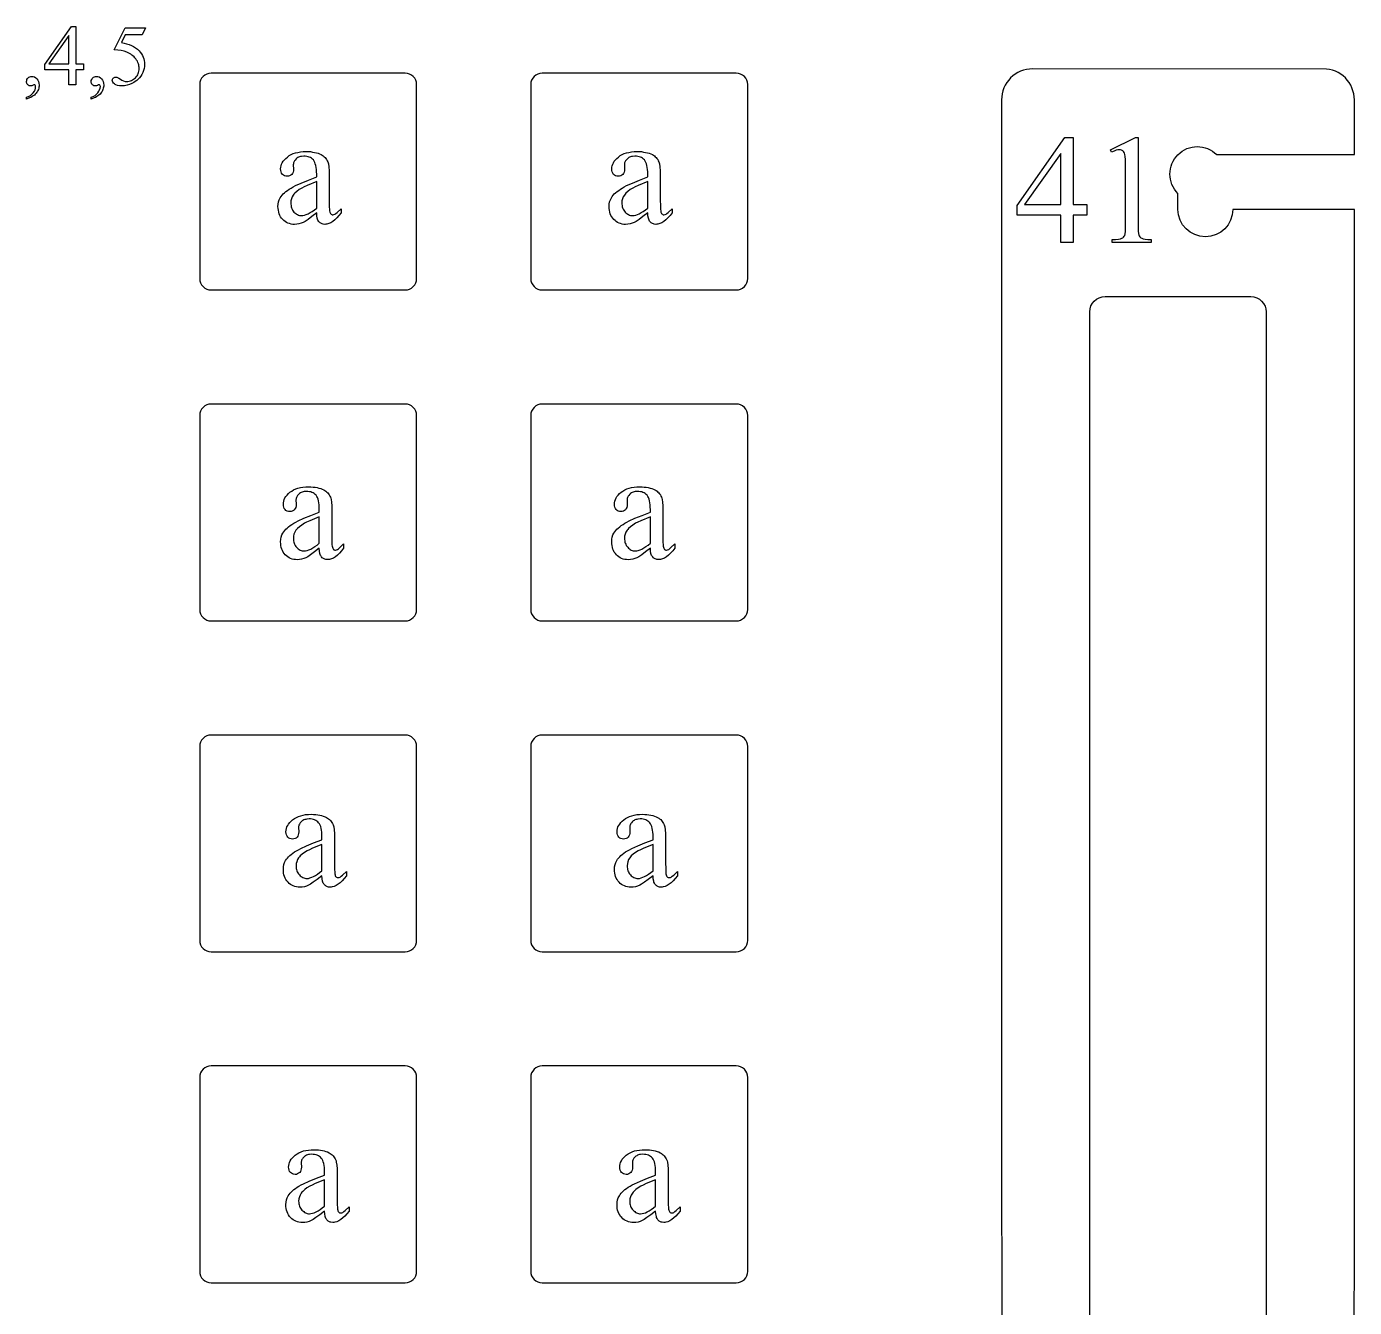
# Model space of a CAD drawing. Extents: x 9 to 960, y -397 to 558.
# Drawn here: x 804.4 to 920.7, y 250.3 to 362.5 of the extents above; entities that cross this region are included whole.
import ezdxf

# ---------------------------------------------------------------- set-up
doc = ezdxf.new("R2010")
doc.units = 0
doc.header["$MEASUREMENT"] = 0
for name, color, linetype in [('EXT', 1, 'CONTINUOUS'), ('INT', 5, 'CONTINUOUS'), ('TEXT', 18, 'CONTINUOUS')]:
    doc.layers.add(name, color=color, linetype=linetype)

msp = doc.modelspace()

# ---------------------------------------------------------------- linework, layer by layer
at = {"layer": 'EXT'}
for points in [[(819.53, 340.46, 0.414214), (820.53, 339.46), (837.53, 339.46, 0.414214), (838.53, 340.46), (838.53, 357.46, 0.414214), (837.53, 358.46), (820.53, 358.46, 0.414214), (819.53, 357.46)], [(848.53, 340.46, 0.414214), (849.53, 339.46), (866.53, 339.46, 0.414214), (867.53, 340.46), (867.53, 357.46, 0.414214), (866.53, 358.46), (849.53, 358.46, 0.414214), (848.53, 357.46)], [(819.53, 311.46, 0.414214), (820.53, 310.46), (837.53, 310.46, 0.414214), (838.53, 311.46), (838.53, 328.46, 0.414214), (837.53, 329.46), (820.53, 329.46, 0.414214), (819.53, 328.46)], [(848.53, 311.46, 0.414214), (849.53, 310.46), (866.53, 310.46, 0.414214), (867.53, 311.46), (867.53, 328.46, 0.414214), (866.53, 329.46), (849.53, 329.46, 0.414214), (848.53, 328.46)], [(819.53, 282.46, 0.414214), (820.53, 281.46), (837.53, 281.46, 0.414214), (838.53, 282.46), (838.53, 299.46, 0.414214), (837.53, 300.46), (820.53, 300.46, 0.414214), (819.53, 299.46)], [(848.53, 282.46, 0.414214), (849.53, 281.46), (866.53, 281.46, 0.414214), (867.53, 282.46), (867.53, 299.46, 0.414214), (866.53, 300.46), (849.53, 300.46, 0.414214), (848.53, 299.46)], [(819.53, 253.46, 0.414214), (820.53, 252.46), (837.53, 252.46, 0.414214), (838.53, 253.46), (838.53, 270.46, 0.414214), (837.53, 271.46), (820.53, 271.46, 0.414214), (819.53, 270.46)], [(848.53, 253.46, 0.414214), (849.53, 252.46), (866.53, 252.46, 0.414214), (867.53, 253.46), (867.53, 270.46, 0.414214), (866.53, 271.46), (849.53, 271.46, 0.414214), (848.53, 270.46)]]:
    msp.add_lwpolyline(points, format="xyb", close=True, dxfattribs=at)
msp.add_lwpolyline([(920.65, 156.98), (920.68, 346.52), (910.02, 346.52, -1), (905.22, 346.52), (905.22, 347.92, -1), (908.61, 351.32), (920.68, 351.32), (920.68, 356.12), (920.66, 356.39), (920.62, 356.66), (920.55, 356.92), (920.46, 357.17), (920.35, 357.41), (920.21, 357.64), (920.05, 357.85), (919.88, 358.04), (919.68, 358.22), (919.47, 358.37), (919.25, 358.51), (919.01, 358.62), (918.76, 358.72), (918.5, 358.78), (918.23, 358.82), (892.49, 358.84), (892.21, 358.82), (891.94, 358.78), (891.68, 358.72), (891.43, 358.62), (891.19, 358.51), (890.97, 358.37), (890.76, 358.22), (890.56, 358.04), (890.39, 357.85), (890.23, 357.64), (890.09, 357.41), (889.98, 357.17), (889.89, 356.92), (889.82, 356.66), (889.78, 356.39), (889.76, 356.12), (889.79, 156.98)], format="xyb", dxfattribs=at)
at = {"layer": 'INT'}
msp.add_lwpolyline([(897.49, 175.47), (897.49, 337.53), (897.52, 337.8), (897.59, 338.06), (897.72, 338.29), (897.89, 338.49), (898.09, 338.66), (898.32, 338.78), (898.58, 338.86), (898.85, 338.89), (911.59, 338.89), (911.86, 338.86), (912.12, 338.78), (912.35, 338.65), (912.55, 338.49), (912.72, 338.28), (912.85, 338.05), (912.92, 337.8), (912.95, 337.53), (912.95, 175.47)], dxfattribs=at)
at = {"layer": 'TEXT'}
for points in [[(809.36, 359.28), (809.36, 358.76), (808.69, 358.76), (808.69, 357.44), (808.08, 357.44), (808.08, 358.76), (805.97, 358.76), (805.97, 359.23), (808.29, 362.54), (808.69, 362.54), (808.69, 359.28)], [(808.08, 359.28), (808.08, 361.77), (806.33, 359.28)], [(814.79, 362.44), (814.5, 361.81), (813, 361.81), (812.67, 361.14), (812.91, 361.1), (813.13, 361.04), (813.35, 360.97), (813.55, 360.89), (813.73, 360.79), (813.91, 360.68), (814.07, 360.56), (814.22, 360.42), (814.33, 360.29), (814.43, 360.15), (814.52, 360.02), (814.59, 359.87), (814.64, 359.72), (814.68, 359.56), (814.7, 359.4), (814.71, 359.24), (814.7, 359.04), (814.67, 358.86), (814.62, 358.68), (814.55, 358.51), (814.46, 358.34), (814.37, 358.2), (814.26, 358.06), (814.15, 357.93), (814.02, 357.82), (813.89, 357.72), (813.75, 357.63), (813.6, 357.55), (813.39, 357.47), (813.17, 357.4), (812.96, 357.36), (812.73, 357.35), (812.52, 357.36), (812.34, 357.39), (812.2, 357.44), (812.13, 357.47), (812.08, 357.51), (811.99, 357.58), (811.93, 357.67), (811.89, 357.75), (811.87, 357.84), (811.88, 357.89), (811.9, 357.94), (811.92, 357.98), (811.96, 358.03), (812, 358.06), (812.05, 358.08), (812.11, 358.1), (812.17, 358.1), (812.26, 358.1), (812.34, 358.07), (812.44, 358.02), (812.59, 357.92), (812.72, 357.84), (812.86, 357.78), (813, 357.74), (813.15, 357.73), (813.25, 357.74), (813.36, 357.75), (813.46, 357.78), (813.55, 357.81), (813.64, 357.86), (813.73, 357.92), (813.82, 357.98), (813.9, 358.06), (813.98, 358.14), (814.05, 358.23), (814.1, 358.32), (814.15, 358.42), (814.18, 358.52), (814.21, 358.63), (814.23, 358.74), (814.23, 358.85), (814.23, 358.97), (814.21, 359.08), (814.19, 359.18), (814.16, 359.29), (814.12, 359.4), (814.07, 359.5), (814.01, 359.6), (813.94, 359.7), (813.86, 359.79), (813.78, 359.88), (813.69, 359.97), (813.59, 360.05), (813.49, 360.12), (813.38, 360.19), (813.26, 360.25), (813.14, 360.31), (812.92, 360.38), (812.66, 360.44), (812.37, 360.48), (812.04, 360.5), (813, 362.44)], [(804.37, 356.18), (804.37, 356.35), (804.55, 356.42), (804.7, 356.51), (804.84, 356.61), (804.95, 356.73), (805.05, 356.87), (805.11, 357.01), (805.15, 357.15), (805.16, 357.29), (805.16, 357.36), (805.13, 357.41), (805.1, 357.44), (805.08, 357.44), (805.01, 357.43), (804.9, 357.37), (804.83, 357.35), (804.76, 357.34), (804.68, 357.34), (804.6, 357.36), (804.53, 357.4), (804.47, 357.44), (804.43, 357.5), (804.39, 357.57), (804.37, 357.65), (804.37, 357.74), (804.38, 357.83), (804.4, 357.91), (804.44, 357.98), (804.51, 358.05), (804.58, 358.11), (804.66, 358.15), (804.75, 358.17), (804.84, 358.18), (804.96, 358.16), (805.07, 358.13), (805.18, 358.06), (805.28, 357.97), (805.36, 357.85), (805.42, 357.72), (805.45, 357.57), (805.47, 357.4), (805.46, 357.31), (805.45, 357.22), (805.43, 357.13), (805.4, 357.04), (805.36, 356.95), (805.32, 356.86), (805.26, 356.78), (805.2, 356.7), (805.13, 356.62), (805.05, 356.54), (804.96, 356.47), (804.86, 356.41), (804.75, 356.34), (804.63, 356.29)], [(810.03, 356.18), (810.03, 356.35), (810.21, 356.42), (810.37, 356.51), (810.5, 356.61), (810.62, 356.73), (810.71, 356.87), (810.77, 357.01), (810.81, 357.15), (810.83, 357.29), (810.82, 357.36), (810.79, 357.41), (810.77, 357.44), (810.74, 357.44), (810.68, 357.43), (810.57, 357.37), (810.5, 357.35), (810.43, 357.34), (810.34, 357.34), (810.26, 357.36), (810.2, 357.4), (810.14, 357.44), (810.09, 357.5), (810.06, 357.57), (810.04, 357.65), (810.03, 357.74), (810.04, 357.83), (810.07, 357.91), (810.11, 357.98), (810.17, 358.05), (810.24, 358.11), (810.32, 358.15), (810.41, 358.17), (810.51, 358.18), (810.62, 358.16), (810.74, 358.13), (810.84, 358.06), (810.94, 357.97), (811.02, 357.85), (811.08, 357.72), (811.12, 357.57), (811.13, 357.4), (811.13, 357.31), (811.11, 357.22), (811.09, 357.13), (811.06, 357.04), (811.03, 356.95), (810.98, 356.86), (810.93, 356.78), (810.87, 356.7), (810.8, 356.62), (810.71, 356.54), (810.62, 356.47), (810.53, 356.41), (810.42, 356.34), (810.3, 356.29)], [(897.25, 346.95), (897.25, 346.01), (896.04, 346.01), (896.04, 343.63), (894.95, 343.63), (894.95, 346.01), (891.14, 346.01), (891.14, 346.86), (895.31, 352.82), (896.04, 352.82), (896.04, 346.95)], [(899.32, 351.75), (901.51, 352.82), (901.72, 352.82), (901.72, 345.22), (901.73, 344.87), (901.74, 344.6), (901.76, 344.4), (901.79, 344.27), (901.83, 344.19), (901.88, 344.11), (901.96, 344.04), (902.05, 343.99), (902.18, 343.95), (902.35, 343.91), (902.58, 343.89), (902.86, 343.88), (902.86, 343.63), (899.47, 343.63), (899.47, 343.88), (899.76, 343.89), (900, 343.91), (900.18, 343.94), (900.3, 343.99), (900.38, 344.04), (900.46, 344.1), (900.51, 344.17), (900.56, 344.24), (900.59, 344.37), (900.61, 344.57), (900.62, 344.85), (900.63, 345.22), (900.63, 350.08), (900.63, 350.52), (900.61, 350.88), (900.59, 351.15), (900.56, 351.34), (900.54, 351.44), (900.5, 351.52), (900.45, 351.59), (900.39, 351.65), (900.33, 351.69), (900.26, 351.72), (900.18, 351.74), (900.1, 351.75), (899.96, 351.74), (899.8, 351.7), (899.62, 351.63), (899.41, 351.54)], [(829.78, 346.21), (829.35, 345.89), (829.02, 345.64), (828.77, 345.47), (828.6, 345.37), (828.42, 345.3), (828.23, 345.25), (828.04, 345.22), (827.84, 345.21), (827.69, 345.21), (827.54, 345.23), (827.4, 345.27), (827.26, 345.32), (827.14, 345.38), (827.02, 345.45), (826.91, 345.54), (826.8, 345.64), (826.71, 345.75), (826.62, 345.87), (826.55, 346), (826.49, 346.14), (826.45, 346.28), (826.42, 346.44), (826.4, 346.6), (826.39, 346.77), (826.41, 346.99), (826.44, 347.19), (826.5, 347.37), (826.59, 347.54), (826.67, 347.66), (826.75, 347.77), (826.85, 347.87), (826.96, 347.98), (827.09, 348.09), (827.23, 348.19), (827.38, 348.29), (827.54, 348.39), (827.72, 348.5), (827.93, 348.6), (828.43, 348.83), (829.05, 349.09), (829.78, 349.36), (829.78, 349.6), (829.77, 349.82), (829.76, 350.02), (829.74, 350.2), (829.71, 350.37), (829.66, 350.51), (829.62, 350.64), (829.56, 350.76), (829.49, 350.85), (829.41, 350.93), (829.33, 351), (829.24, 351.06), (829.13, 351.1), (829.03, 351.14), (828.91, 351.17), (828.78, 351.18), (828.65, 351.19), (828.45, 351.17), (828.36, 351.16), (828.27, 351.13), (828.19, 351.1), (828.12, 351.06), (828.05, 351.01), (827.99, 350.96), (827.88, 350.84), (827.83, 350.78), (827.8, 350.72), (827.77, 350.65), (827.75, 350.59), (827.74, 350.52), (827.73, 350.44), (827.75, 350.06), (827.74, 349.91), (827.71, 349.79), (827.66, 349.68), (827.59, 349.59), (827.51, 349.52), (827.41, 349.46), (827.3, 349.43), (827.18, 349.42), (827.07, 349.43), (826.96, 349.46), (826.86, 349.52), (826.78, 349.59), (826.71, 349.69), (826.66, 349.8), (826.63, 349.92), (826.62, 350.07), (826.63, 350.21), (826.66, 350.35), (826.71, 350.48), (826.77, 350.61), (826.85, 350.74), (826.95, 350.87), (827.07, 350.99), (827.21, 351.11), (827.36, 351.23), (827.53, 351.32), (827.71, 351.41), (827.91, 351.47), (828.12, 351.52), (828.35, 351.56), (828.59, 351.58), (828.85, 351.59), (829.05, 351.59), (829.24, 351.58), (829.41, 351.55), (829.59, 351.52), (829.75, 351.49), (829.9, 351.44), (830.04, 351.38), (830.18, 351.32), (830.27, 351.26), (830.36, 351.2), (830.44, 351.13), (830.52, 351.06), (830.58, 350.97), (830.65, 350.88), (830.7, 350.78), (830.75, 350.68), (830.78, 350.6), (830.81, 350.5), (830.84, 350.24), (830.87, 349.91), (830.87, 349.51), (830.87, 347.44), (830.88, 346.74), (830.89, 346.52), (830.91, 346.38), (830.93, 346.29), (830.95, 346.22), (830.98, 346.16), (831.02, 346.12), (831.06, 346.09), (831.1, 346.07), (831.14, 346.05), (831.19, 346.05), (831.29, 346.06), (831.38, 346.1), (831.46, 346.16), (831.58, 346.26), (831.91, 346.58), (831.91, 346.21), (831.73, 345.98), (831.55, 345.77), (831.37, 345.6), (831.19, 345.46), (831.01, 345.35), (830.84, 345.28), (830.66, 345.23), (830.58, 345.22), (830.49, 345.21), (830.34, 345.23), (830.27, 345.25), (830.2, 345.27), (830.14, 345.3), (830.08, 345.34), (830.03, 345.39), (829.98, 345.44), (829.93, 345.5), (829.89, 345.57), (829.86, 345.65), (829.83, 345.74), (829.79, 345.96)], [(858.78, 346.21), (858.35, 345.89), (858.02, 345.64), (857.77, 345.47), (857.6, 345.37), (857.42, 345.3), (857.23, 345.25), (857.04, 345.22), (856.84, 345.21), (856.69, 345.21), (856.54, 345.23), (856.4, 345.27), (856.26, 345.32), (856.14, 345.38), (856.02, 345.45), (855.91, 345.54), (855.8, 345.64), (855.71, 345.75), (855.62, 345.87), (855.55, 346), (855.49, 346.14), (855.45, 346.28), (855.42, 346.44), (855.4, 346.6), (855.39, 346.77), (855.41, 346.99), (855.44, 347.19), (855.5, 347.37), (855.59, 347.54), (855.67, 347.66), (855.75, 347.77), (855.85, 347.87), (855.96, 347.98), (856.09, 348.09), (856.23, 348.19), (856.38, 348.29), (856.54, 348.39), (856.72, 348.5), (856.93, 348.6), (857.43, 348.83), (858.05, 349.09), (858.78, 349.36), (858.78, 349.6), (858.77, 349.82), (858.76, 350.02), (858.74, 350.2), (858.71, 350.37), (858.66, 350.51), (858.62, 350.64), (858.56, 350.76), (858.49, 350.85), (858.41, 350.93), (858.33, 351), (858.24, 351.06), (858.13, 351.1), (858.03, 351.14), (857.91, 351.17), (857.78, 351.18), (857.65, 351.19), (857.45, 351.17), (857.36, 351.16), (857.27, 351.13), (857.19, 351.1), (857.12, 351.06), (857.05, 351.01), (856.99, 350.96), (856.88, 350.84), (856.83, 350.78), (856.8, 350.72), (856.77, 350.65), (856.75, 350.59), (856.74, 350.52), (856.73, 350.44), (856.75, 350.06), (856.74, 349.91), (856.71, 349.79), (856.66, 349.68), (856.59, 349.59), (856.51, 349.52), (856.41, 349.46), (856.3, 349.43), (856.18, 349.42), (856.07, 349.43), (855.96, 349.46), (855.86, 349.52), (855.78, 349.59), (855.71, 349.69), (855.66, 349.8), (855.63, 349.92), (855.62, 350.07), (855.63, 350.21), (855.66, 350.35), (855.71, 350.48), (855.77, 350.61), (855.85, 350.74), (855.95, 350.87), (856.07, 350.99), (856.21, 351.11), (856.36, 351.23), (856.53, 351.32), (856.71, 351.41), (856.91, 351.47), (857.12, 351.52), (857.35, 351.56), (857.59, 351.58), (857.85, 351.59), (858.05, 351.59), (858.24, 351.58), (858.41, 351.55), (858.59, 351.52), (858.75, 351.49), (858.9, 351.44), (859.04, 351.38), (859.18, 351.32), (859.27, 351.26), (859.36, 351.2), (859.44, 351.13), (859.52, 351.06), (859.58, 350.97), (859.65, 350.88), (859.7, 350.78), (859.75, 350.68), (859.78, 350.6), (859.81, 350.5), (859.84, 350.24), (859.87, 349.91), (859.87, 349.51), (859.87, 347.44), (859.88, 346.74), (859.89, 346.52), (859.91, 346.38), (859.93, 346.29), (859.95, 346.22), (859.98, 346.16), (860.02, 346.12), (860.06, 346.09), (860.1, 346.07), (860.14, 346.05), (860.19, 346.05), (860.29, 346.06), (860.38, 346.1), (860.46, 346.16), (860.58, 346.26), (860.91, 346.58), (860.91, 346.21), (860.73, 345.98), (860.55, 345.77), (860.37, 345.6), (860.19, 345.46), (860.01, 345.35), (859.84, 345.28), (859.66, 345.23), (859.58, 345.22), (859.49, 345.21), (859.34, 345.23), (859.27, 345.25), (859.2, 345.27), (859.14, 345.3), (859.08, 345.34), (859.03, 345.39), (858.98, 345.44), (858.93, 345.5), (858.89, 345.57), (858.86, 345.65), (858.83, 345.74), (858.79, 345.96)], [(894.95, 346.95), (894.95, 351.42), (891.79, 346.95)], [(829.78, 346.64), (829.78, 348.96), (828.95, 348.62), (828.67, 348.49), (828.48, 348.39), (828.24, 348.25), (828.03, 348.09), (827.86, 347.94), (827.79, 347.86), (827.73, 347.78), (827.63, 347.62), (827.56, 347.45), (827.52, 347.27), (827.51, 347.09), (827.51, 346.97), (827.53, 346.86), (827.55, 346.75), (827.58, 346.65), (827.62, 346.55), (827.67, 346.46), (827.73, 346.37), (827.79, 346.29), (827.87, 346.22), (827.94, 346.15), (828.02, 346.1), (828.1, 346.06), (828.18, 346.02), (828.27, 346), (828.36, 345.98), (828.45, 345.98), (828.58, 345.99), (828.72, 346.02), (828.87, 346.07), (829.03, 346.14), (829.21, 346.24), (829.39, 346.35), (829.58, 346.49)], [(858.78, 346.64), (858.78, 348.96), (857.95, 348.62), (857.67, 348.49), (857.48, 348.39), (857.24, 348.25), (857.03, 348.09), (856.86, 347.94), (856.79, 347.86), (856.73, 347.78), (856.63, 347.62), (856.56, 347.45), (856.52, 347.27), (856.51, 347.09), (856.51, 346.97), (856.53, 346.86), (856.55, 346.75), (856.58, 346.65), (856.62, 346.55), (856.67, 346.46), (856.73, 346.37), (856.79, 346.29), (856.87, 346.22), (856.94, 346.15), (857.02, 346.1), (857.1, 346.06), (857.18, 346.02), (857.27, 346), (857.36, 345.98), (857.45, 345.98), (857.58, 345.99), (857.72, 346.02), (857.87, 346.07), (858.03, 346.14), (858.21, 346.24), (858.39, 346.35), (858.58, 346.49)], [(830.01, 316.83), (829.58, 316.5), (829.25, 316.26), (829, 316.08), (828.83, 315.99), (828.65, 315.92), (828.46, 315.87), (828.27, 315.83), (828.07, 315.82), (827.92, 315.83), (827.77, 315.85), (827.63, 315.88), (827.49, 315.93), (827.37, 315.99), (827.25, 316.07), (827.14, 316.15), (827.03, 316.26), (826.94, 316.37), (826.85, 316.49), (826.78, 316.62), (826.72, 316.75), (826.68, 316.9), (826.65, 317.06), (826.63, 317.22), (826.62, 317.39), (826.64, 317.61), (826.67, 317.81), (826.73, 317.99), (826.82, 318.16), (826.9, 318.27), (826.98, 318.38), (827.08, 318.49), (827.19, 318.6), (827.32, 318.7), (827.46, 318.81), (827.61, 318.91), (827.77, 319.01), (827.95, 319.11), (828.16, 319.22), (828.66, 319.45), (829.28, 319.7), (830.01, 319.98), (830.01, 320.22), (830, 320.44), (829.99, 320.64), (829.97, 320.82), (829.94, 320.98), (829.9, 321.13), (829.85, 321.26), (829.79, 321.37), (829.72, 321.47), (829.64, 321.54), (829.56, 321.61), (829.47, 321.67), (829.36, 321.72), (829.26, 321.76), (829.14, 321.78), (829.01, 321.8), (828.88, 321.8), (828.68, 321.79), (828.59, 321.77), (828.5, 321.75), (828.42, 321.72), (828.35, 321.68), (828.28, 321.63), (828.22, 321.58), (828.11, 321.46), (828.06, 321.4), (828.03, 321.34), (828, 321.27), (827.98, 321.2), (827.97, 321.13), (827.96, 321.06), (827.98, 320.68), (827.97, 320.53), (827.94, 320.41), (827.89, 320.3), (827.82, 320.2), (827.74, 320.13), (827.64, 320.08), (827.53, 320.05), (827.41, 320.04), (827.3, 320.05), (827.19, 320.08), (827.09, 320.14), (827.01, 320.21), (826.94, 320.31), (826.89, 320.42), (826.86, 320.54), (826.86, 320.68), (826.86, 320.82), (826.89, 320.96), (826.94, 321.1), (827, 321.23), (827.08, 321.36), (827.18, 321.49), (827.3, 321.61), (827.44, 321.73), (827.59, 321.84), (827.76, 321.94), (827.94, 322.02), (828.14, 322.09), (828.35, 322.14), (828.58, 322.18), (828.82, 322.2), (829.08, 322.21), (829.28, 322.2), (829.47, 322.19), (829.64, 322.17), (829.82, 322.14), (829.98, 322.1), (830.13, 322.06), (830.27, 322), (830.41, 321.94), (830.5, 321.88), (830.59, 321.82), (830.67, 321.75), (830.75, 321.67), (830.82, 321.59), (830.88, 321.5), (830.93, 321.4), (830.98, 321.29), (831.01, 321.21), (831.04, 321.11), (831.07, 320.86), (831.1, 320.53), (831.1, 320.12), (831.1, 318.06), (831.11, 317.36), (831.12, 317.14), (831.14, 317), (831.16, 316.91), (831.18, 316.83), (831.21, 316.77), (831.25, 316.73), (831.29, 316.7), (831.33, 316.68), (831.37, 316.67), (831.42, 316.67), (831.52, 316.68), (831.61, 316.71), (831.69, 316.78), (831.81, 316.88), (832.14, 317.2), (832.14, 316.83), (831.96, 316.59), (831.78, 316.39), (831.6, 316.22), (831.42, 316.08), (831.24, 315.97), (831.07, 315.89), (830.89, 315.85), (830.81, 315.83), (830.72, 315.83), (830.57, 315.84), (830.5, 315.86), (830.43, 315.89), (830.37, 315.92), (830.31, 315.96), (830.26, 316), (830.21, 316.06), (830.16, 316.12), (830.12, 316.19), (830.09, 316.27), (830.06, 316.36), (830.02, 316.57)], [(859.01, 316.83), (858.58, 316.5), (858.25, 316.26), (858, 316.08), (857.83, 315.99), (857.65, 315.92), (857.46, 315.87), (857.27, 315.83), (857.07, 315.82), (856.92, 315.83), (856.77, 315.85), (856.63, 315.88), (856.49, 315.93), (856.37, 315.99), (856.25, 316.07), (856.14, 316.15), (856.03, 316.26), (855.94, 316.37), (855.85, 316.49), (855.78, 316.62), (855.72, 316.75), (855.68, 316.9), (855.65, 317.06), (855.63, 317.22), (855.62, 317.39), (855.64, 317.61), (855.67, 317.81), (855.73, 317.99), (855.82, 318.16), (855.9, 318.27), (855.98, 318.38), (856.08, 318.49), (856.19, 318.6), (856.32, 318.7), (856.46, 318.81), (856.61, 318.91), (856.77, 319.01), (856.95, 319.11), (857.16, 319.22), (857.66, 319.45), (858.28, 319.7), (859.01, 319.98), (859.01, 320.22), (859, 320.44), (858.99, 320.64), (858.97, 320.82), (858.94, 320.98), (858.9, 321.13), (858.85, 321.26), (858.79, 321.37), (858.72, 321.47), (858.64, 321.54), (858.56, 321.61), (858.47, 321.67), (858.36, 321.72), (858.26, 321.76), (858.14, 321.78), (858.01, 321.8), (857.88, 321.8), (857.68, 321.79), (857.59, 321.77), (857.5, 321.75), (857.42, 321.72), (857.35, 321.68), (857.28, 321.63), (857.22, 321.58), (857.11, 321.46), (857.06, 321.4), (857.03, 321.34), (857, 321.27), (856.98, 321.2), (856.97, 321.13), (856.96, 321.06), (856.98, 320.68), (856.97, 320.53), (856.94, 320.41), (856.89, 320.3), (856.82, 320.2), (856.74, 320.13), (856.64, 320.08), (856.53, 320.05), (856.41, 320.04), (856.3, 320.05), (856.19, 320.08), (856.09, 320.14), (856.01, 320.21), (855.94, 320.31), (855.89, 320.42), (855.86, 320.54), (855.86, 320.68), (855.86, 320.82), (855.89, 320.96), (855.94, 321.1), (856, 321.23), (856.08, 321.36), (856.18, 321.49), (856.3, 321.61), (856.44, 321.73), (856.59, 321.84), (856.76, 321.94), (856.94, 322.02), (857.14, 322.09), (857.35, 322.14), (857.58, 322.18), (857.82, 322.2), (858.08, 322.21), (858.28, 322.2), (858.47, 322.19), (858.64, 322.17), (858.82, 322.14), (858.98, 322.1), (859.13, 322.06), (859.27, 322), (859.41, 321.94), (859.5, 321.88), (859.59, 321.82), (859.67, 321.75), (859.75, 321.67), (859.82, 321.59), (859.88, 321.5), (859.93, 321.4), (859.98, 321.29), (860.01, 321.21), (860.04, 321.11), (860.07, 320.86), (860.1, 320.53), (860.1, 320.12), (860.1, 318.06), (860.11, 317.36), (860.12, 317.14), (860.14, 317), (860.16, 316.91), (860.18, 316.83), (860.21, 316.77), (860.25, 316.73), (860.29, 316.7), (860.33, 316.68), (860.37, 316.67), (860.42, 316.67), (860.52, 316.68), (860.61, 316.71), (860.69, 316.78), (860.81, 316.88), (861.14, 317.2), (861.14, 316.83), (860.96, 316.59), (860.78, 316.39), (860.6, 316.22), (860.42, 316.08), (860.24, 315.97), (860.07, 315.89), (859.89, 315.85), (859.81, 315.83), (859.72, 315.83), (859.57, 315.84), (859.5, 315.86), (859.43, 315.89), (859.37, 315.92), (859.31, 315.96), (859.26, 316), (859.21, 316.06), (859.16, 316.12), (859.12, 316.19), (859.09, 316.27), (859.06, 316.36), (859.02, 316.57)], [(830.01, 317.26), (830.01, 319.57), (829.18, 319.23), (828.9, 319.11), (828.71, 319.01), (828.47, 318.86), (828.26, 318.71), (828.1, 318.56), (828.02, 318.48), (827.96, 318.4), (827.86, 318.24), (827.79, 318.07), (827.75, 317.89), (827.74, 317.7), (827.74, 317.59), (827.76, 317.47), (827.78, 317.37), (827.81, 317.26), (827.85, 317.17), (827.9, 317.08), (827.96, 316.99), (828.02, 316.91), (828.1, 316.84), (828.17, 316.77), (828.25, 316.72), (828.33, 316.67), (828.41, 316.64), (828.5, 316.61), (828.59, 316.6), (828.68, 316.59), (828.81, 316.6), (828.95, 316.64), (829.1, 316.69), (829.26, 316.76), (829.44, 316.85), (829.62, 316.97), (829.81, 317.1)], [(859.01, 317.26), (859.01, 319.57), (858.18, 319.23), (857.9, 319.11), (857.71, 319.01), (857.47, 318.86), (857.26, 318.71), (857.1, 318.56), (857.02, 318.48), (856.96, 318.4), (856.86, 318.24), (856.79, 318.07), (856.75, 317.89), (856.74, 317.7), (856.74, 317.59), (856.76, 317.47), (856.78, 317.37), (856.81, 317.26), (856.85, 317.17), (856.9, 317.08), (856.96, 316.99), (857.02, 316.91), (857.1, 316.84), (857.17, 316.77), (857.25, 316.72), (857.33, 316.67), (857.41, 316.64), (857.5, 316.61), (857.59, 316.6), (857.68, 316.59), (857.81, 316.6), (857.95, 316.64), (858.1, 316.69), (858.26, 316.76), (858.44, 316.85), (858.62, 316.97), (858.81, 317.1)], [(830.24, 288.13), (829.82, 287.8), (829.48, 287.55), (829.23, 287.38), (829.07, 287.29), (828.89, 287.22), (828.7, 287.16), (828.5, 287.13), (828.3, 287.12), (828.15, 287.13), (828, 287.15), (827.86, 287.18), (827.73, 287.23), (827.6, 287.29), (827.48, 287.37), (827.37, 287.45), (827.27, 287.55), (827.17, 287.67), (827.09, 287.79), (827.02, 287.92), (826.96, 288.05), (826.91, 288.2), (826.88, 288.35), (826.86, 288.52), (826.86, 288.69), (826.87, 288.9), (826.91, 289.1), (826.97, 289.29), (827.06, 289.46), (827.13, 289.57), (827.22, 289.68), (827.32, 289.79), (827.43, 289.9), (827.55, 290), (827.69, 290.11), (827.84, 290.21), (828, 290.31), (828.18, 290.41), (828.39, 290.52), (828.9, 290.75), (829.51, 291), (830.24, 291.28), (830.24, 291.52), (830.24, 291.74), (830.22, 291.94), (830.2, 292.12), (830.17, 292.28), (830.13, 292.43), (830.08, 292.56), (830.02, 292.67), (829.95, 292.76), (829.88, 292.84), (829.79, 292.91), (829.7, 292.97), (829.6, 293.02), (829.49, 293.06), (829.37, 293.08), (829.25, 293.1), (829.11, 293.1), (828.92, 293.09), (828.82, 293.07), (828.74, 293.05), (828.66, 293.02), (828.58, 292.98), (828.51, 292.93), (828.45, 292.88), (828.34, 292.76), (828.3, 292.7), (828.26, 292.64), (828.23, 292.57), (828.21, 292.5), (828.2, 292.43), (828.2, 292.36), (828.21, 291.97), (828.2, 291.83), (828.17, 291.7), (828.12, 291.6), (828.06, 291.5), (827.97, 291.43), (827.88, 291.38), (827.77, 291.35), (827.65, 291.34), (827.53, 291.35), (827.42, 291.38), (827.33, 291.43), (827.25, 291.51), (827.18, 291.6), (827.13, 291.71), (827.1, 291.84), (827.09, 291.98), (827.1, 292.12), (827.13, 292.26), (827.17, 292.4), (827.24, 292.53), (827.32, 292.66), (827.42, 292.79), (827.54, 292.91), (827.67, 293.03), (827.83, 293.14), (828, 293.24), (828.18, 293.32), (828.38, 293.39), (828.59, 293.44), (828.81, 293.48), (829.06, 293.5), (829.31, 293.51), (829.51, 293.5), (829.7, 293.49), (829.88, 293.47), (830.05, 293.44), (830.21, 293.4), (830.36, 293.36), (830.51, 293.3), (830.64, 293.24), (830.74, 293.18), (830.82, 293.12), (830.91, 293.05), (830.98, 292.97), (831.05, 292.89), (831.11, 292.8), (831.17, 292.7), (831.22, 292.59), (831.25, 292.51), (831.27, 292.41), (831.31, 292.16), (831.33, 291.83), (831.34, 291.42), (831.34, 289.36), (831.35, 288.66), (831.36, 288.43), (831.37, 288.29), (831.39, 288.2), (831.41, 288.13), (831.44, 288.07), (831.48, 288.03), (831.52, 288), (831.56, 287.98), (831.61, 287.97), (831.66, 287.97), (831.76, 287.98), (831.84, 288.01), (831.93, 288.08), (832.05, 288.18), (832.38, 288.5), (832.38, 288.13), (832.19, 287.89), (832.01, 287.69), (831.83, 287.52), (831.65, 287.38), (831.48, 287.27), (831.3, 287.19), (831.13, 287.15), (831.04, 287.13), (830.96, 287.13), (830.8, 287.14), (830.73, 287.16), (830.67, 287.19), (830.6, 287.22), (830.55, 287.26), (830.49, 287.3), (830.44, 287.36), (830.4, 287.42), (830.36, 287.49), (830.32, 287.57), (830.3, 287.66), (830.26, 287.87)], [(859.24, 288.13), (858.82, 287.8), (858.48, 287.55), (858.23, 287.38), (858.07, 287.29), (857.89, 287.22), (857.7, 287.16), (857.5, 287.13), (857.3, 287.12), (857.15, 287.13), (857, 287.15), (856.86, 287.18), (856.73, 287.23), (856.6, 287.29), (856.48, 287.37), (856.37, 287.45), (856.27, 287.55), (856.17, 287.67), (856.09, 287.79), (856.02, 287.92), (855.96, 288.05), (855.91, 288.2), (855.88, 288.35), (855.86, 288.52), (855.86, 288.69), (855.87, 288.9), (855.91, 289.1), (855.97, 289.29), (856.06, 289.46), (856.13, 289.57), (856.22, 289.68), (856.32, 289.79), (856.43, 289.9), (856.55, 290), (856.69, 290.11), (856.84, 290.21), (857, 290.31), (857.18, 290.41), (857.39, 290.52), (857.9, 290.75), (858.51, 291), (859.24, 291.28), (859.24, 291.52), (859.24, 291.74), (859.22, 291.94), (859.2, 292.12), (859.17, 292.28), (859.13, 292.43), (859.08, 292.56), (859.02, 292.67), (858.95, 292.76), (858.88, 292.84), (858.79, 292.91), (858.7, 292.97), (858.6, 293.02), (858.49, 293.06), (858.37, 293.08), (858.25, 293.1), (858.11, 293.1), (857.92, 293.09), (857.82, 293.07), (857.74, 293.05), (857.66, 293.02), (857.58, 292.98), (857.51, 292.93), (857.45, 292.88), (857.34, 292.76), (857.3, 292.7), (857.26, 292.64), (857.23, 292.57), (857.21, 292.5), (857.2, 292.43), (857.2, 292.36), (857.21, 291.97), (857.2, 291.83), (857.17, 291.7), (857.12, 291.6), (857.06, 291.5), (856.97, 291.43), (856.88, 291.38), (856.77, 291.35), (856.65, 291.34), (856.53, 291.35), (856.42, 291.38), (856.33, 291.43), (856.25, 291.51), (856.18, 291.6), (856.13, 291.71), (856.1, 291.84), (856.09, 291.98), (856.1, 292.12), (856.13, 292.26), (856.17, 292.4), (856.24, 292.53), (856.32, 292.66), (856.42, 292.79), (856.54, 292.91), (856.67, 293.03), (856.83, 293.14), (857, 293.24), (857.18, 293.32), (857.38, 293.39), (857.59, 293.44), (857.81, 293.48), (858.06, 293.5), (858.31, 293.51), (858.51, 293.5), (858.7, 293.49), (858.88, 293.47), (859.05, 293.44), (859.21, 293.4), (859.36, 293.36), (859.51, 293.3), (859.64, 293.24), (859.74, 293.18), (859.82, 293.12), (859.91, 293.05), (859.98, 292.97), (860.05, 292.89), (860.11, 292.8), (860.17, 292.7), (860.22, 292.59), (860.25, 292.51), (860.27, 292.41), (860.31, 292.16), (860.33, 291.83), (860.34, 291.42), (860.34, 289.36), (860.35, 288.66), (860.36, 288.43), (860.37, 288.29), (860.39, 288.2), (860.41, 288.13), (860.44, 288.07), (860.48, 288.03), (860.52, 288), (860.56, 287.98), (860.61, 287.97), (860.66, 287.97), (860.76, 287.98), (860.84, 288.01), (860.93, 288.08), (861.05, 288.18), (861.38, 288.5), (861.38, 288.13), (861.19, 287.89), (861.01, 287.69), (860.83, 287.52), (860.65, 287.38), (860.48, 287.27), (860.3, 287.19), (860.13, 287.15), (860.04, 287.13), (859.96, 287.13), (859.8, 287.14), (859.73, 287.16), (859.67, 287.19), (859.6, 287.22), (859.55, 287.26), (859.49, 287.3), (859.44, 287.36), (859.4, 287.42), (859.36, 287.49), (859.32, 287.57), (859.3, 287.66), (859.26, 287.87)], [(830.24, 288.56), (830.24, 290.87), (829.42, 290.53), (829.14, 290.41), (828.95, 290.31), (828.7, 290.16), (828.5, 290.01), (828.33, 289.86), (828.26, 289.78), (828.2, 289.7), (828.1, 289.54), (828.03, 289.36), (827.99, 289.19), (827.97, 289), (827.98, 288.88), (827.99, 288.77), (828.01, 288.67), (828.04, 288.56), (828.08, 288.47), (828.13, 288.38), (828.19, 288.29), (828.26, 288.21), (828.33, 288.13), (828.41, 288.07), (828.48, 288.02), (828.56, 287.97), (828.65, 287.94), (828.73, 287.91), (828.82, 287.9), (828.91, 287.89), (829.05, 287.9), (829.19, 287.93), (829.34, 287.99), (829.5, 288.06), (829.67, 288.15), (829.85, 288.27), (830.04, 288.4)], [(859.24, 288.56), (859.24, 290.87), (858.42, 290.53), (858.14, 290.41), (857.95, 290.31), (857.7, 290.16), (857.5, 290.01), (857.33, 289.86), (857.26, 289.78), (857.2, 289.7), (857.1, 289.54), (857.03, 289.36), (856.99, 289.19), (856.97, 289), (856.98, 288.88), (856.99, 288.77), (857.01, 288.67), (857.04, 288.56), (857.08, 288.47), (857.13, 288.38), (857.19, 288.29), (857.26, 288.21), (857.33, 288.13), (857.41, 288.07), (857.48, 288.02), (857.56, 287.97), (857.65, 287.94), (857.73, 287.91), (857.82, 287.9), (857.91, 287.89), (858.05, 287.9), (858.19, 287.93), (858.34, 287.99), (858.5, 288.06), (858.67, 288.15), (858.85, 288.27), (859.04, 288.4)], [(830.47, 258.74), (830.05, 258.42), (829.71, 258.17), (829.46, 258), (829.3, 257.91), (829.12, 257.83), (828.93, 257.78), (828.73, 257.75), (828.53, 257.74), (828.38, 257.75), (828.23, 257.77), (828.09, 257.8), (827.96, 257.85), (827.83, 257.91), (827.71, 257.98), (827.6, 258.07), (827.5, 258.17), (827.4, 258.28), (827.32, 258.4), (827.25, 258.53), (827.19, 258.67), (827.14, 258.82), (827.11, 258.97), (827.09, 259.13), (827.09, 259.31), (827.1, 259.52), (827.14, 259.72), (827.2, 259.91), (827.29, 260.08), (827.36, 260.19), (827.45, 260.3), (827.55, 260.41), (827.66, 260.51), (827.78, 260.62), (827.92, 260.72), (828.07, 260.83), (828.23, 260.93), (828.41, 261.03), (828.63, 261.14), (829.13, 261.37), (829.75, 261.62), (830.47, 261.89), (830.47, 262.13), (830.47, 262.35), (830.45, 262.55), (830.43, 262.74), (830.4, 262.9), (830.36, 263.05), (830.31, 263.18), (830.25, 263.29), (830.18, 263.38), (830.11, 263.46), (830.02, 263.53), (829.93, 263.59), (829.83, 263.64), (829.72, 263.67), (829.6, 263.7), (829.48, 263.71), (829.34, 263.72), (829.15, 263.71), (829.05, 263.69), (828.97, 263.66), (828.89, 263.63), (828.81, 263.59), (828.74, 263.55), (828.68, 263.49), (828.57, 263.38), (828.53, 263.32), (828.49, 263.25), (828.46, 263.19), (828.44, 263.12), (828.43, 263.05), (828.43, 262.98), (828.44, 262.59), (828.43, 262.45), (828.4, 262.32), (828.35, 262.21), (828.29, 262.12), (828.2, 262.05), (828.11, 262), (828, 261.96), (827.88, 261.95), (827.76, 261.97), (827.65, 262), (827.56, 262.05), (827.48, 262.13), (827.41, 262.22), (827.36, 262.33), (827.33, 262.46), (827.32, 262.6), (827.33, 262.74), (827.36, 262.88), (827.4, 263.01), (827.47, 263.15), (827.55, 263.28), (827.65, 263.4), (827.77, 263.53), (827.9, 263.65), (828.06, 263.76), (828.23, 263.86), (828.41, 263.94), (828.61, 264.01), (828.82, 264.06), (829.05, 264.09), (829.29, 264.12), (829.54, 264.12), (829.74, 264.12), (829.93, 264.11), (830.11, 264.09), (830.28, 264.06), (830.44, 264.02), (830.59, 263.97), (830.74, 263.92), (830.87, 263.85), (830.97, 263.8), (831.05, 263.74), (831.14, 263.67), (831.21, 263.59), (831.28, 263.5), (831.34, 263.41), (831.4, 263.31), (831.45, 263.21), (831.48, 263.13), (831.5, 263.03), (831.54, 262.77), (831.56, 262.44), (831.57, 262.04), (831.57, 259.98), (831.58, 259.28), (831.59, 259.05), (831.6, 258.91), (831.62, 258.82), (831.64, 258.75), (831.67, 258.69), (831.71, 258.65), (831.75, 258.62), (831.79, 258.6), (831.84, 258.59), (831.89, 258.58), (831.99, 258.59), (832.07, 258.63), (832.16, 258.69), (832.28, 258.79), (832.61, 259.11), (832.61, 258.74), (832.42, 258.51), (832.24, 258.31), (832.06, 258.14), (831.88, 258), (831.71, 257.89), (831.53, 257.81), (831.36, 257.76), (831.27, 257.75), (831.19, 257.75), (831.03, 257.76), (830.96, 257.78), (830.9, 257.8), (830.83, 257.83), (830.78, 257.87), (830.72, 257.92), (830.67, 257.97), (830.63, 258.03), (830.59, 258.1), (830.55, 258.19), (830.53, 258.28), (830.49, 258.49)], [(859.47, 258.74), (859.05, 258.42), (858.71, 258.17), (858.46, 258), (858.3, 257.91), (858.12, 257.83), (857.93, 257.78), (857.73, 257.75), (857.53, 257.74), (857.38, 257.75), (857.23, 257.77), (857.09, 257.8), (856.96, 257.85), (856.83, 257.91), (856.71, 257.98), (856.6, 258.07), (856.5, 258.17), (856.4, 258.28), (856.32, 258.4), (856.25, 258.53), (856.19, 258.67), (856.14, 258.82), (856.11, 258.97), (856.09, 259.13), (856.09, 259.31), (856.1, 259.52), (856.14, 259.72), (856.2, 259.91), (856.29, 260.08), (856.36, 260.19), (856.45, 260.3), (856.55, 260.41), (856.66, 260.51), (856.78, 260.62), (856.92, 260.72), (857.07, 260.83), (857.23, 260.93), (857.41, 261.03), (857.63, 261.14), (858.13, 261.37), (858.75, 261.62), (859.47, 261.89), (859.47, 262.13), (859.47, 262.35), (859.45, 262.55), (859.43, 262.74), (859.4, 262.9), (859.36, 263.05), (859.31, 263.18), (859.25, 263.29), (859.18, 263.38), (859.11, 263.46), (859.02, 263.53), (858.93, 263.59), (858.83, 263.64), (858.72, 263.67), (858.6, 263.7), (858.48, 263.71), (858.34, 263.72), (858.15, 263.71), (858.05, 263.69), (857.97, 263.66), (857.89, 263.63), (857.81, 263.59), (857.74, 263.55), (857.68, 263.49), (857.57, 263.38), (857.53, 263.32), (857.49, 263.25), (857.46, 263.19), (857.44, 263.12), (857.43, 263.05), (857.43, 262.98), (857.44, 262.59), (857.43, 262.45), (857.4, 262.32), (857.35, 262.21), (857.29, 262.12), (857.2, 262.05), (857.11, 262), (857, 261.96), (856.88, 261.95), (856.76, 261.97), (856.65, 262), (856.56, 262.05), (856.48, 262.13), (856.41, 262.22), (856.36, 262.33), (856.33, 262.46), (856.32, 262.6), (856.33, 262.74), (856.36, 262.88), (856.4, 263.01), (856.47, 263.15), (856.55, 263.28), (856.65, 263.4), (856.77, 263.53), (856.9, 263.65), (857.06, 263.76), (857.23, 263.86), (857.41, 263.94), (857.61, 264.01), (857.82, 264.06), (858.05, 264.09), (858.29, 264.12), (858.54, 264.12), (858.74, 264.12), (858.93, 264.11), (859.11, 264.09), (859.28, 264.06), (859.44, 264.02), (859.59, 263.97), (859.74, 263.92), (859.87, 263.85), (859.97, 263.8), (860.05, 263.74), (860.14, 263.67), (860.21, 263.59), (860.28, 263.5), (860.34, 263.41), (860.4, 263.31), (860.45, 263.21), (860.48, 263.13), (860.5, 263.03), (860.54, 262.77), (860.56, 262.44), (860.57, 262.04), (860.57, 259.98), (860.58, 259.28), (860.59, 259.05), (860.6, 258.91), (860.62, 258.82), (860.64, 258.75), (860.67, 258.69), (860.71, 258.65), (860.75, 258.62), (860.79, 258.6), (860.84, 258.59), (860.89, 258.58), (860.99, 258.59), (861.07, 258.63), (861.16, 258.69), (861.28, 258.79), (861.61, 259.11), (861.61, 258.74), (861.42, 258.51), (861.24, 258.31), (861.06, 258.14), (860.88, 258), (860.71, 257.89), (860.53, 257.81), (860.36, 257.76), (860.27, 257.75), (860.19, 257.75), (860.03, 257.76), (859.96, 257.78), (859.9, 257.8), (859.83, 257.83), (859.78, 257.87), (859.72, 257.92), (859.67, 257.97), (859.63, 258.03), (859.59, 258.1), (859.55, 258.19), (859.53, 258.28), (859.49, 258.49)], [(830.47, 259.17), (830.47, 261.49), (829.65, 261.15), (829.37, 261.02), (829.18, 260.93), (828.93, 260.78), (828.73, 260.63), (828.56, 260.47), (828.49, 260.39), (828.43, 260.32), (828.33, 260.15), (828.26, 259.98), (828.22, 259.8), (828.2, 259.62), (828.21, 259.5), (828.22, 259.39), (828.24, 259.28), (828.27, 259.18), (828.31, 259.08), (828.36, 258.99), (828.42, 258.91), (828.49, 258.83), (828.56, 258.75), (828.64, 258.69), (828.71, 258.63), (828.79, 258.59), (828.88, 258.55), (828.96, 258.53), (829.05, 258.51), (829.15, 258.51), (829.28, 258.52), (829.42, 258.55), (829.57, 258.6), (829.73, 258.68), (829.9, 258.77), (830.08, 258.88), (830.27, 259.02)], [(859.47, 259.17), (859.47, 261.49), (858.65, 261.15), (858.37, 261.02), (858.18, 260.93), (857.93, 260.78), (857.73, 260.63), (857.56, 260.47), (857.49, 260.39), (857.43, 260.32), (857.33, 260.15), (857.26, 259.98), (857.22, 259.8), (857.2, 259.62), (857.21, 259.5), (857.22, 259.39), (857.24, 259.28), (857.27, 259.18), (857.31, 259.08), (857.36, 258.99), (857.42, 258.91), (857.49, 258.83), (857.56, 258.75), (857.64, 258.69), (857.71, 258.63), (857.79, 258.59), (857.88, 258.55), (857.96, 258.53), (858.05, 258.51), (858.15, 258.51), (858.28, 258.52), (858.42, 258.55), (858.57, 258.6), (858.73, 258.68), (858.9, 258.77), (859.08, 258.88), (859.27, 259.02)]]:
    msp.add_lwpolyline(points, close=True, dxfattribs=at)

doc.saveas('drawing.dxf')
